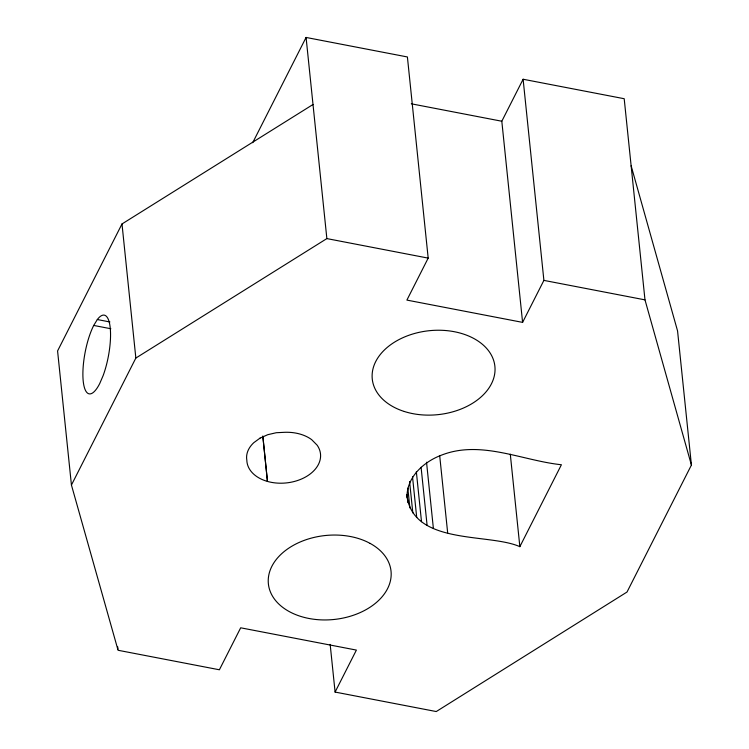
<?xml version="1.0" encoding="UTF-8"?>
<svg xmlns="http://www.w3.org/2000/svg" width="749" height="749" viewBox="0 0 749 749"><rect width="100%" height="100%" fill="white"/><g stroke="black" fill="none" stroke-linecap="round" stroke-linejoin="round"><path stroke-width="1.12" d="M407.016 497.186C406.641 476.767 424.243 461.375 442.153 454.886C481.186 439.906 522.428 460.672 561.404 464.745L519.853 546.667C488.629 532.745 412.549 545.703 406.782 494.864M313.007 104.495L121.993 223.96L57.579 350.944L71.436 485.043L118.07 650.272L219.391 669.784L240.682 627.802L356.393 650.085L335.093 692.067L436.255 711.55L627.016 592.028L691.421 465.045L677.564 330.946L631.126 165.763M71.436 485.043L135.85 358.059L326.864 238.594L428.185 258.115L406.894 300.096L522.596 322.379L543.896 280.388L523.111 79.244L624.198 98.718L644.983 299.862L691.421 465.045M252.694 142.713L306.079 37.45L407.4 56.961L428.185 258.115M522.596 322.379L501.811 121.235L523.111 79.244M97.314 319.542A40.072 11.787 -79.1 0 1 110.225 327.875A40.072 11.787 -79.1 0 1 103.109 375.67L99.72 383.554A40.072 11.787 -79.1 0 1 83.214 381.129A40.072 11.787 -79.1 0 1 93.719 325.441L97.314 319.542L109.906 321.958M411.304 103.802L501.811 121.235M543.896 280.388L644.983 299.862M93.719 325.441L110.852 328.745M510.294 454.184L519.853 546.667M439.729 456.038L447.659 532.773M426.537 462.217L433.39 528.494M421.088 467.254L427.099 525.395M416.341 471.72L421.509 521.716M412.521 476.832L416.725 517.522M409.581 481.504L412.821 512.896M407.831 488.142L409.881 507.906M407.091 494.499L407.933 502.635M306.079 37.45L326.864 238.594M330.169 644.402L335.093 692.067M262.815 436.058L267.459 481.42L262.871 436.405M121.993 223.96L135.85 358.059M117.715 646.808L117.949 649.121M260.072 438.099L253.771 442.696A33.902 23.21 -5.9 0 0 246.833 460.242A36.991 25.316 -5.9 0 0 292.054 482.019A36.991 25.316 -5.9 0 0 317.127 445.168L311.659 439.644A36.991 25.316 -5.9 0 0 285.135 432.285L276.306 432.716L267.758 434.692L260.072 438.099M370.118 543.399L367.16 541.892A61.643 42.197 -5.9 0 0 268.938 574.399A61.643 42.197 -5.9 0 0 350.813 616.09A61.643 42.197 -5.9 0 0 370.118 543.399M404.338 411.501A61.643 42.197 -5.9 0 0 495.023 368.143A61.643 42.197 -5.9 0 0 401.37 338.398A61.643 42.197 -5.9 0 0 404.338 411.501"/></g></svg>
